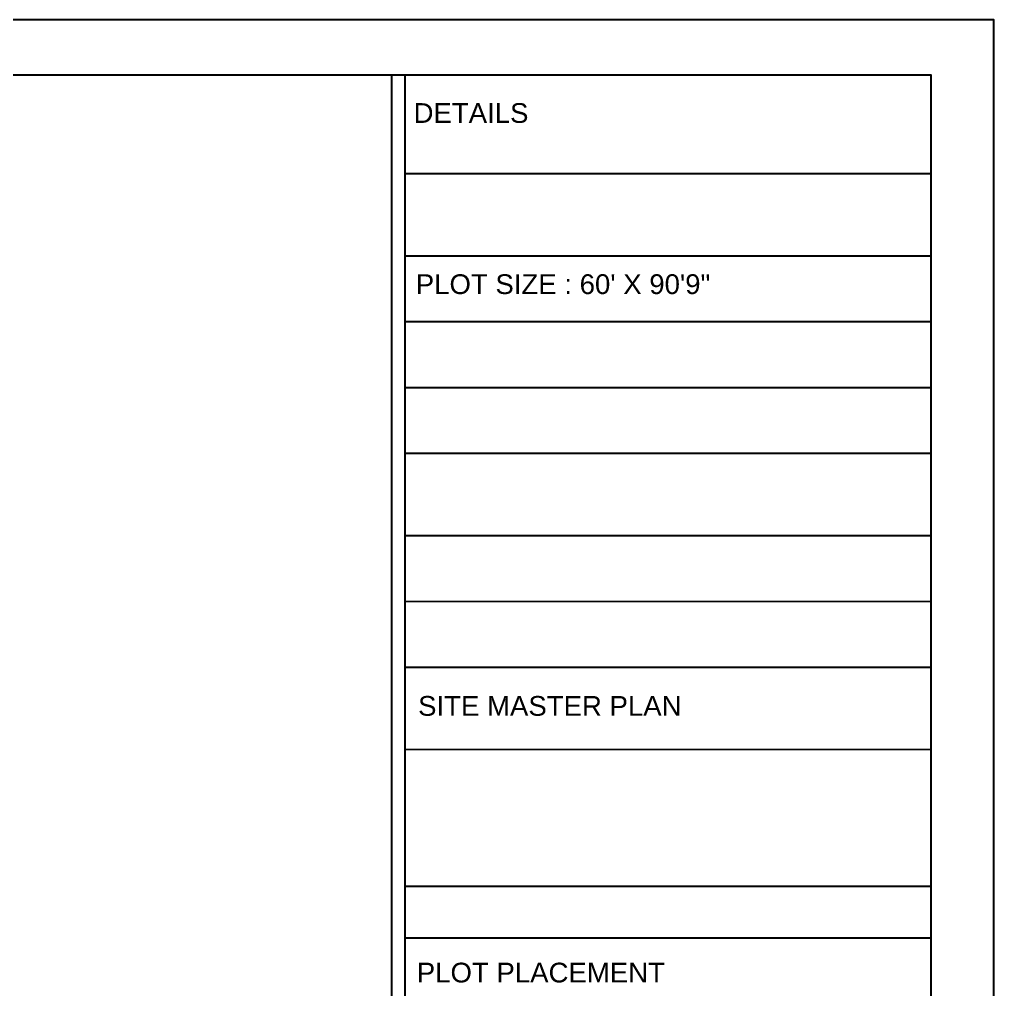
# Model space of a CAD drawing. Header units: metres. Extents: x 251860 to 269438, y 1966787 to 1972367.
# Drawn here: x 268234 to 269077, y 1970085 to 1970925 of the extents above; entities that cross this region are included whole.
import ezdxf

# ---------------------------------------------------------------- set-up
doc = ezdxf.new("R2010")
doc.units = ezdxf.units.M
doc.header["$MEASUREMENT"] = 0
doc.layers.add('PDF3_PDF_INDEX', color=1, linetype='CONTINUOUS')
doc.layers.add('WALLS', color=20, linetype='CONTINUOUS', lineweight=35)
doc.styles.add('s2', font='swissl.ttf')

msp = doc.modelspace()

# ---------------------------------------------------------------- linework, layer by layer
at = {"layer": 'PDF3_PDF_INDEX', "color": 7, "lineweight": 25}
for p, q in [((268556.50295, 1970876.69763), (268556.50295, 1969338.87587)), ((268567.89038, 1970876.69763), (268567.89038, 1969338.87587)), ((268567.89038, 1970791.25071), (269023.16622, 1970791.35514)), ((268567.9067, 1970720.07931), (269023.18255, 1970720.18374)), ((268567.91976, 1970663.14219), (269023.19561, 1970663.24662)), ((268567.93282, 1970606.20506), (269023.20867, 1970606.30949)), ((268567.94588, 1970549.26794), (269023.22173, 1970549.37237)), ((268567.96221, 1970478.09654), (269023.23806, 1970478.20097)), ((268567.97527, 1970421.15941), (269023.25112, 1970421.26385)), ((268567.98833, 1970364.22229), (269023.26418, 1970364.32672)), ((268568.00465, 1970293.05089), (269023.2805, 1970293.15532)), ((268567.89038, 1970174.72738), (269023.16622, 1970174.83181)), ((268567.90062, 1970130.08171), (269023.17647, 1970130.18615))]:
    msp.add_line(p, q, dxfattribs=at)
for points in [[(266099.94468, 1970924.54587), (269077.49634, 1970924.54587), (269077.49634, 1968818.99148), (266099.94468, 1968818.99148)], [(266154.29328, 1970876.69763), (269023.14774, 1970876.69763), (269023.60717, 1968873.79951), (266154.75271, 1968873.79951)]]:
    msp.add_lwpolyline(points, close=True, dxfattribs=at)

# ---------------------------------------------------------------- texts
at = {"layer": 'WALLS', "color": 7, "ltscale": 0.05, "attachment_point": 1, "style": 's2'}
for s, insert, char_height in [('DETAILS', (268575.50402, 1970852.17703), 17.081137), ('PLOT SIZE : 60\' X 90\'9" ', (268577.40005, 1970704.10021), 17.0811372), ('SITE MASTER PLAN', (268579.41628, 1970339.24745), 17.0811372), ('PLOT PLACEMENT', (268578.29631, 1970108.5398), 17.0811372)]:
    msp.add_mtext_dynamic_manual_height_columns(s, width=729.7235858, gutter_width=4.55353, heights=[157.05949], dxfattribs=dict(at, insert=insert, char_height=char_height))

doc.saveas('drawing.dxf')
